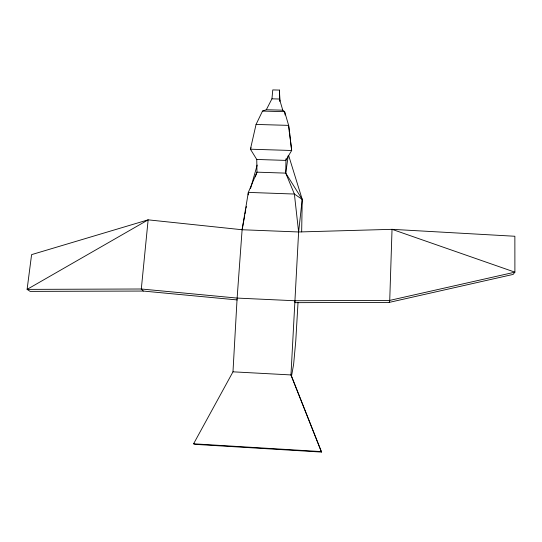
<?xml version="1.0" encoding="UTF-8"?>
<svg xmlns="http://www.w3.org/2000/svg" width="542" height="542" viewBox="0 0 542 542"><rect width="100%" height="100%" fill="white"/><g stroke="black" fill="none" stroke-linecap="round" stroke-linejoin="round"><path stroke-width="0.81" d="M256.752 159.456L285.742 160.398L291.677 150.493L288.635 125.378L284.631 111.679L282.775 110.189L266.318 109.735L262.511 111.069L256.061 124.43L250.418 149.199L256.752 159.456L256.969 172.16L248.331 192.396L242.111 229.747L237.125 298.08L232.979 371.826L193.589 443.796L195.201 444.359L321.528 452.082L290.966 374.935L298.615 231.976L294.381 194.043L285.736 173.128L285.98 158.799M301.664 231.901L302.219 199.368L288.629 155.452M298.039 302.361L295.769 340.993L293.635 364.204L291.501 376.243L321.528 452.082M248.182 194.903L248.331 192.396L294.381 194.043L302.219 199.368L298.615 231.976L242.111 229.747L148.135 219.842L31.592 254.632L27.1 289.381L30.142 291.379L143.291 291.061L237.301 299.936M266.318 109.735L271.942 98.827L272.775 89.918L279.448 90.087L279.902 101.056M302.219 199.368L285.736 173.128L288.269 155.459M242.111 229.747L244.693 215.648M244.998 213.988L245.756 209.842M246.061 208.182L246.366 206.529M389.224 302.389L389.732 300.397L392.035 229.327L514.866 236.258L514.9 272.165L513.132 274.415L389.224 302.389L295.099 302.666L294.645 300.742L237.125 298.08L141.306 289.001L27.1 289.381L148.135 219.842L141.306 289.001L143.291 291.061M250.546 188.514L257.186 165.08M255.289 176.895L256.969 172.16L285.736 173.128M251.109 147.722L250.418 149.199L291.677 150.493L288.635 125.378L256.061 124.43M298.615 231.976L392.035 229.327L514.9 272.165L389.732 300.397L294.645 300.742M271.942 98.827L279.469 99.023L282.775 110.189M262.511 111.069L284.631 111.679L285.112 114.992M232.979 371.826L290.966 374.935L291.501 376.243M193.589 443.796L321.318 451.601M289.171 131.591L289.821 133.928M279.794 101.151L279.448 90.087"/></g></svg>
